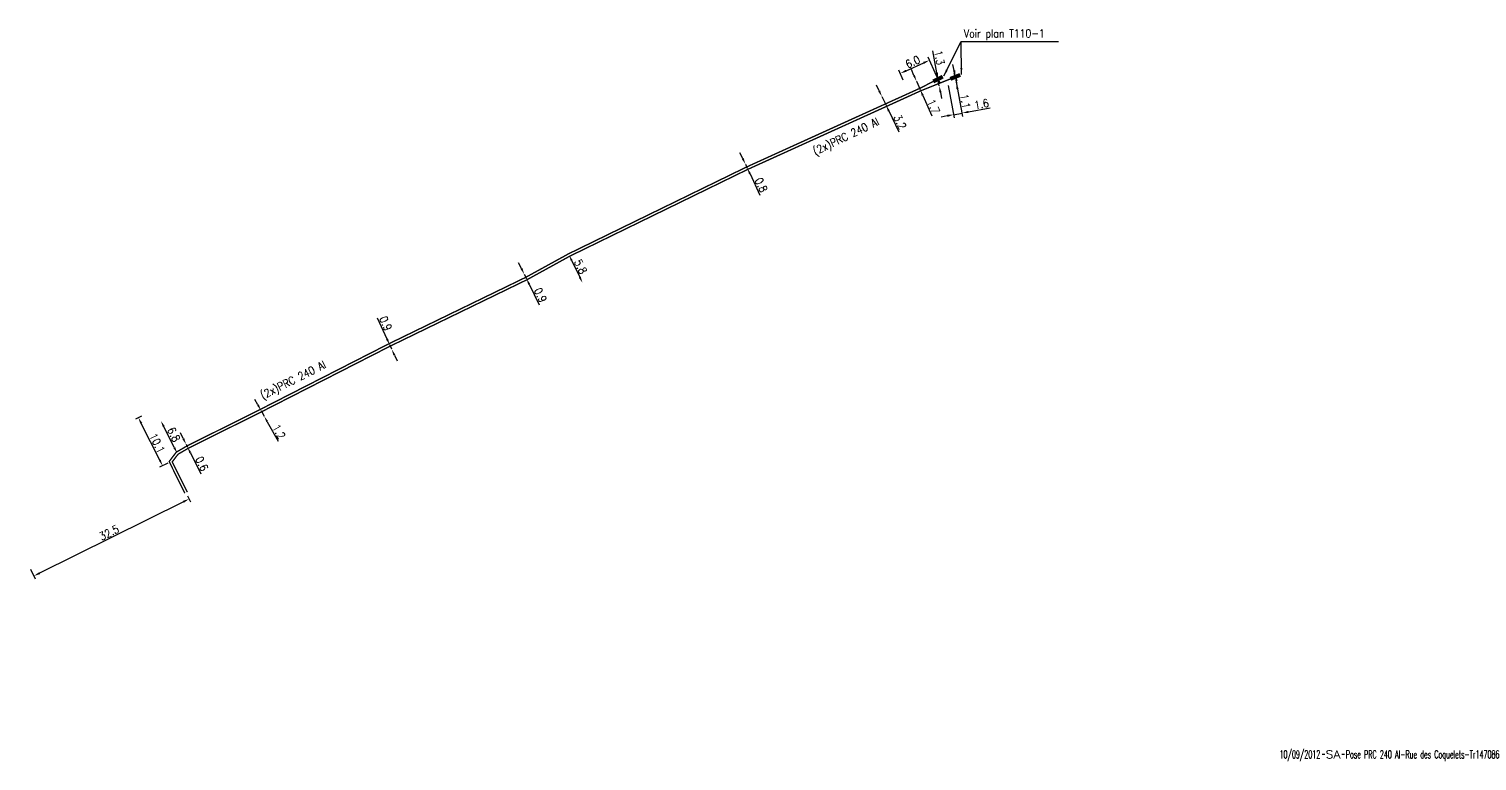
# Model space of a CAD drawing. Header units: millimetres. Extents: x 146000 to 146986, y 142991 to 144001.
# Drawn here: x 146714.6 to 146986.1, y 143525.6 to 143662.8 of the extents above; entities that cross this region are included whole.
import ezdxf
from ezdxf.enums import TextEntityAlignment as Align

# ---------------------------------------------------------------- set-up
doc = ezdxf.new("R2010")
doc.units = ezdxf.units.MM
doc.header["$PDMODE"] = 34
doc.layers.get('0').update_dxf_attribs({"linetype": 'CONTINUOUS'})
doc.layers.get('Defpoints').update_dxf_attribs({"linetype": 'CONTINUOUS'})
for name, color, linetype in [('M_130', 3, 'M_ST_15'), ('M_300', 7, 'CONTINUOUS'), ('M_910', 7, 'CONTINUOUS')]:
    doc.layers.add(name, color=color, linetype=linetype)
doc.styles.add('M_ROMANS', font='ROMANS.shx', dxfattribs={"width": 0.75})
doc.styles.get("Standard").update_dxf_attribs({"font": 'romans.shx', "width": 0.85})
doc.linetypes.add('M_ST_15', pattern='A,5,-0.3,["XX",Standard,S=1,R=0,X=0,Y=-0.5],-2.5', length=7.8)
doc.dimstyles.get("Standard").update_dxf_attribs({"dimtxt": 1.5, "dimasz": 1.2, "dimexe": 0.625, "dimexo": 0.625, "dimgap": 0.25, "dimtad": 1, "dimdec": 1, "dimzin": 0, "dimdsep": 46, "dimtxsty": 'Standard', "dimcen": -0.5, "dimadec": 0, "dimazin": 0, "dimtfac": 1, "dimtdec": 1, "dimtmove": 0, "dimatfit": 3, "dimfxl": 0, "dimtolj": 1, "dimtzin": 0, "dimarcsym": 0})

# ---------------------------------------------------------------- blocks, each defined once
blk = doc.blocks.new('*D162')
at = {"layer": 'Defpoints', "color": 0, "linetype": 'Continuous', "transparency": 16777216}
for p in [(146758.11, 143591.3), (146758.7, 143590.25), (146758.7, 143590.25)]:
    blk.add_point(p, dxfattribs=at)
at = {"layer": 'M_130', "color": 0, "linetype": 'Continuous', "lineweight": -2, "transparency": 16777216}
for p, q in [((146757.53, 143592.35), (146756.94, 143593.4)), ((146758.11, 143591.3), (146758.7, 143590.25)), ((146759.28, 143589.2), (146761.32, 143585.54))]:
    blk.add_line(p, q, dxfattribs=at)
at = {"layer": 'M_130', "color": 0, "linetype": 'Continuous', "transparency": 16777216}
for points in [[(146757.7, 143592.45), (146757.35, 143592.25), (146758.11, 143591.3)], [(146759.46, 143589.3), (146759.11, 143589.11), (146758.7, 143590.25)]]:
    blk.add_solid(points, dxfattribs=at)
at = {"layer": 'M_130', "color": 0, "linetype": 'Continuous', "transparency": 16777216, "insert": (146761.47, 143587.34), "char_height": 1.5, "attachment_point": 5, "rotation": 299.1358}
blk.add_mtext('\\A1;1.2', dxfattribs=at)
blk = doc.blocks.new('*D163')
at = {"layer": 'Defpoints', "color": 0, "linetype": 'Continuous', "transparency": 16777216}
for p in [(146782.24, 143603.6), (146782.61, 143602.79), (146782.61, 143602.79)]:
    blk.add_point(p, dxfattribs=at)
at = {"layer": 'M_130', "color": 0, "linetype": 'Continuous', "lineweight": -2, "transparency": 16777216}
for p, q in [((146781.73, 143604.69), (146779.93, 143608.61)), ((146782.61, 143602.79), (146782.24, 143603.6)), ((146783.11, 143601.7), (146783.61, 143600.6))]:
    blk.add_line(p, q, dxfattribs=at)
at = {"layer": 'M_130', "color": 0, "linetype": 'Continuous', "transparency": 16777216}
for points in [[(146781.92, 143604.78), (146781.55, 143604.61), (146782.24, 143603.6)], [(146783.29, 143601.78), (146782.93, 143601.61), (146782.61, 143602.79)]]:
    blk.add_solid(points, dxfattribs=at)
at = {"layer": 'M_130', "color": 0, "linetype": 'Continuous', "transparency": 16777216, "insert": (146781.49, 143607.61), "char_height": 1.5, "attachment_point": 5, "rotation": 294.6904}
blk.add_mtext('\\A1;0.9', dxfattribs=at)
blk = doc.blocks.new('*D164')
at = {"layer": 'Defpoints', "color": 0, "linetype": 'Continuous', "transparency": 16777216}
for p in [(146815.86, 143620.43), (146818.38, 143615.21), (146818.38, 143615.21)]:
    blk.add_point(p, dxfattribs=at)
at = {"layer": 'M_130', "color": 0, "linetype": 'Continuous', "lineweight": -2, "transparency": 16777216}
blk.add_line((146816.38, 143619.35), (146817.86, 143616.29), dxfattribs=at)
at = {"layer": 'M_130', "color": 0, "linetype": 'Continuous', "transparency": 16777216}
for points in [[(146816.56, 143619.44), (146816.2, 143619.27), (146815.86, 143620.43)], [(146818.04, 143616.38), (146817.68, 143616.2), (146818.38, 143615.21)]]:
    blk.add_solid(points, dxfattribs=at)
at = {"layer": 'M_130', "color": 0, "linetype": 'Continuous', "transparency": 16777216, "insert": (146818.02, 143618.26), "char_height": 1.5, "attachment_point": 5, "rotation": 295.7531}
blk.add_mtext('\\A1;5.8', dxfattribs=at)
blk = doc.blocks.new('GIS_MODF')
at = {"color": 0, "linetype": 'Continuous', "flags": 128}
for points in [[(-2.18, -0.01), (-1.68, -0.01)], [(1.52, -0.01), (2.02, -0.01)]]:
    blk.add_lwpolyline(points, dxfattribs=at)
at = {"color": 0, "linetype": 'Continuous', "width": 0.5}
blk.add_attdef('DATE', text='', height=1.5, dxfattribs=at).set_placement((-2.5, -0.8), align=Align.RIGHT)
at = {"color": 0, "linetype": 'Continuous', "width": 1.771291}
blk.add_attdef('USER', text='', height=1.5, dxfattribs=at).set_placement((-1.51, -0.8), (1.28, -0.8), align=Align.FIT)
at = {"color": 0, "linetype": 'Continuous', "width": 0.5}
blk.add_attdef('DESC', (2.29, -0.8), '', height=1.5, dxfattribs=at)
blk = doc.blocks.new('*D166')
at = {"layer": 'Defpoints', "color": 0, "linetype": 'Continuous', "transparency": 16777216}
for p in [(146744.06, 143575.91), (146714.61, 143562.15), (146715.52, 143560.31)]:
    blk.add_point(p, dxfattribs=at)
at = {"layer": 'M_130', "color": 0, "linetype": 'Continuous', "lineweight": -2, "transparency": 16777216}
for p, q in [((146744.34, 143575.35), (146744.92, 143574.18)), ((146743.56, 143574.21), (146716.6, 143560.84)), ((146714.89, 143561.59), (146715.8, 143559.75))]:
    blk.add_line(p, q, dxfattribs=at)
at = {"layer": 'M_130', "color": 0, "linetype": 'Continuous', "transparency": 16777216}
for points in [[(146743.48, 143574.39), (146743.65, 143574.03), (146744.64, 143574.74)], [(146716.51, 143561.02), (146716.69, 143560.66), (146715.52, 143560.31)]]:
    blk.add_solid(points, dxfattribs=at)
at = {"layer": 'M_130', "color": 0, "linetype": 'Continuous', "transparency": 16777216, "insert": (146729.64, 143568.42), "char_height": 1.5, "attachment_point": 5, "rotation": 26.3751}
blk.add_mtext('\\A1;32.5', dxfattribs=at)
blk = doc.blocks.new('*D167')
at = {"layer": 'Defpoints', "color": 0, "linetype": 'Continuous', "transparency": 16777216}
for p in [(146807.46, 143616.84), (146807.86, 143616.04), (146807.86, 143616.04)]:
    blk.add_point(p, dxfattribs=at)
at = {"layer": 'M_130', "color": 0, "linetype": 'Continuous', "lineweight": -2, "transparency": 16777216}
for p, q in [((146806.93, 143617.92), (146806.4, 143619)), ((146807.46, 143616.84), (146807.86, 143616.04)), ((146808.39, 143614.96), (146810.28, 143611.09))]:
    blk.add_line(p, q, dxfattribs=at)
at = {"layer": 'M_130', "color": 0, "linetype": 'Continuous', "transparency": 16777216}
for points in [[(146807.11, 143618.01), (146806.75, 143617.83), (146807.46, 143616.84)], [(146808.56, 143615.05), (146808.21, 143614.87), (146807.86, 143616.04)]]:
    blk.add_solid(points, dxfattribs=at)
at = {"layer": 'M_130', "color": 0, "linetype": 'Continuous', "transparency": 16777216, "insert": (146810.5, 143612.93), "char_height": 1.5, "attachment_point": 5, "rotation": 296.1451}
blk.add_mtext('\\A1;0.9', dxfattribs=at)
blk = doc.blocks.new('*D168')
at = {"layer": 'Defpoints', "color": 0, "linetype": 'Continuous', "transparency": 16777216}
for p in [(146848.92, 143637.44), (146848.92, 143637.44), (146849.26, 143636.72)]:
    blk.add_point(p, dxfattribs=at)
at = {"layer": 'M_130', "color": 0, "linetype": 'Continuous', "lineweight": -2, "transparency": 16777216}
for p, q in [((146848.41, 143638.52), (146847.89, 143639.61)), ((146848.92, 143637.44), (146849.26, 143636.72)), ((146849.78, 143635.63), (146851.65, 143631.68))]:
    blk.add_line(p, q, dxfattribs=at)
at = {"layer": 'M_130', "color": 0, "linetype": 'Continuous', "transparency": 16777216}
for points in [[(146848.59, 143638.61), (146848.23, 143638.44), (146848.92, 143637.44)], [(146849.96, 143635.72), (146849.6, 143635.55), (146849.26, 143636.72)]]:
    blk.add_solid(points, dxfattribs=at)
at = {"layer": 'M_130', "color": 0, "linetype": 'Continuous', "transparency": 16777216, "insert": (146851.88, 143633.55), "char_height": 1.5, "attachment_point": 5, "rotation": 295.3901}
blk.add_mtext('\\A1;0.8', dxfattribs=at)
blk = doc.blocks.new('*D169')
at = {"layer": 'Defpoints', "color": 0, "linetype": 'Continuous', "transparency": 16777216}
for p in [(146881, 143652.98), (146881, 143652.98), (146881.69, 143651.43)]:
    blk.add_point(p, dxfattribs=at)
at = {"layer": 'M_130', "color": 0, "linetype": 'Continuous', "lineweight": -2, "transparency": 16777216}
for p, q in [((146880.52, 143654.08), (146880.04, 143655.18)), ((146881, 143652.98), (146881.69, 143651.43)), ((146882.17, 143650.33), (146883.86, 143646.5))]:
    blk.add_line(p, q, dxfattribs=at)
at = {"layer": 'M_130', "color": 0, "linetype": 'Continuous', "transparency": 16777216}
for points in [[(146880.7, 143654.16), (146880.34, 143654), (146881, 143652.98)], [(146882.36, 143650.41), (146881.99, 143650.25), (146881.69, 143651.43)]]:
    blk.add_solid(points, dxfattribs=at)
at = {"layer": 'M_130', "color": 0, "linetype": 'Continuous', "transparency": 16777216, "insert": (146884.18, 143648.27), "char_height": 1.5, "attachment_point": 5, "rotation": 293.798}
blk.add_mtext('\\A1;1.7', dxfattribs=at)
blk = doc.blocks.new('*D170')
at = {"layer": 'Defpoints', "color": 0, "linetype": 'Continuous', "transparency": 16777216}
for p in [(146874.51, 143650.11), (146874.51, 143650.11), (146875.28, 143648.52)]:
    blk.add_point(p, dxfattribs=at)
at = {"layer": 'M_130', "color": 0, "linetype": 'Continuous', "lineweight": -2, "transparency": 16777216}
for p, q in [((146873.99, 143651.2), (146873.47, 143652.28)), ((146874.51, 143650.11), (146875.28, 143648.52)), ((146875.79, 143647.44), (146877.69, 143643.5))]:
    blk.add_line(p, q, dxfattribs=at)
at = {"layer": 'M_130', "color": 0, "linetype": 'Continuous', "transparency": 16777216}
for points in [[(146874.17, 143651.28), (146873.81, 143651.11), (146874.51, 143650.11)], [(146875.98, 143647.52), (146875.61, 143647.35), (146875.28, 143648.52)]]:
    blk.add_solid(points, dxfattribs=at)
at = {"layer": 'M_130', "color": 0, "linetype": 'Continuous', "transparency": 16777216, "insert": (146877.9, 143645.36), "char_height": 1.5, "attachment_point": 5, "rotation": 295.6348}
blk.add_mtext('\\A1;3.2', dxfattribs=at)
blk = doc.blocks.new('*D171')
at = {"layer": 'Defpoints', "color": 0, "linetype": 'Continuous', "transparency": 16777216}
for p in [(146735.12, 143589.98), (146736.24, 143590.54), (146741.18, 143581.72)]:
    blk.add_point(p, dxfattribs=at)
at = {"layer": 'M_130', "color": 0, "linetype": 'Continuous', "lineweight": -2, "transparency": 16777216}
for p, q in [((146735.68, 143590.26), (146734.56, 143589.69)), ((146739.12, 143582.02), (146735.66, 143588.9)), ((146740.62, 143581.44), (146739.1, 143580.67))]:
    blk.add_line(p, q, dxfattribs=at)
at = {"layer": 'M_130', "color": 0, "linetype": 'Continuous', "transparency": 16777216}
for points in [[(146735.84, 143588.99), (146735.48, 143588.81), (146735.12, 143589.98)], [(146739.3, 143582.11), (146738.94, 143581.93), (146739.66, 143580.95)]]:
    blk.add_solid(points, dxfattribs=at)
at = {"layer": 'M_130', "color": 0, "linetype": 'Continuous', "transparency": 16777216, "insert": (146738.64, 143585.2), "char_height": 1.5, "attachment_point": 5, "rotation": 296.6634}
blk.add_mtext('\\A1;10.1', dxfattribs=at)
blk = doc.blocks.new('*D172')
at = {"layer": 'Defpoints', "color": 0, "linetype": 'Continuous', "transparency": 16777216}
for p in [(146739.34, 143589.38), (146739.34, 143589.38), (146742.39, 143583.31)]:
    blk.add_point(p, dxfattribs=at)
at = {"layer": 'M_130', "color": 0, "linetype": 'Continuous', "lineweight": -2, "transparency": 16777216}
blk.add_line((146741.85, 143584.38), (146739.87, 143588.31), dxfattribs=at)
at = {"layer": 'M_130', "color": 0, "linetype": 'Continuous', "transparency": 16777216}
for points in [[(146740.05, 143588.4), (146739.7, 143588.22), (146739.34, 143589.38)], [(146742.03, 143584.47), (146741.67, 143584.29), (146742.39, 143583.31)]]:
    blk.add_solid(points, dxfattribs=at)
at = {"layer": 'M_130', "color": 0, "linetype": 'Continuous', "transparency": 16777216, "insert": (146741.76, 143586.8), "char_height": 1.5, "attachment_point": 5, "rotation": 296.6634}
blk.add_mtext('\\A1;6.8', dxfattribs=at)
blk = doc.blocks.new('*D173')
at = {"layer": 'Defpoints', "color": 0, "linetype": 'Continuous', "transparency": 16777216}
for p in [(146744.06, 143584.98), (146744.06, 143584.98), (146744.33, 143584.44)]:
    blk.add_point(p, dxfattribs=at)
at = {"layer": 'M_130', "color": 0, "linetype": 'Continuous', "lineweight": -2, "transparency": 16777216}
for p, q in [((146743.53, 143586.05), (146742.99, 143587.13)), ((146744.06, 143584.98), (146744.33, 143584.44)), ((146744.87, 143583.37), (146746.83, 143579.47))]:
    blk.add_line(p, q, dxfattribs=at)
at = {"layer": 'M_130', "color": 0, "linetype": 'Continuous', "transparency": 16777216}
for points in [[(146743.71, 143586.14), (146743.35, 143585.96), (146744.06, 143584.98)], [(146745.05, 143583.46), (146744.69, 143583.28), (146744.33, 143584.44)]]:
    blk.add_solid(points, dxfattribs=at)
at = {"layer": 'M_130', "color": 0, "linetype": 'Continuous', "transparency": 16777216, "insert": (146747.02, 143581.33), "char_height": 1.5, "attachment_point": 5, "rotation": 296.6634}
blk.add_mtext('\\A1;0.6', dxfattribs=at)
blk = doc.blocks.new('M_300_04')
at = {"color": 0, "linetype": 'Continuous'}
blk.add_line((0, 1.125), (0, -0.375), dxfattribs=at)
blk.add_solid([(-1, 0.75), (-1, 0), (1, 0.75), (1, 0)], dxfattribs=at)
at = {"color": 0, "linetype": 'Continuous', "style": 'M_ROMANS', "width": 0.75, "flags": 3}
for tag, p in [('DEF_LEG', (0, -4.625)), ('DEF_COUP', (0, -7.125)), ('DEF_TYPE', (0, -9.625))]:
    blk.add_attdef(tag, text='', height=1.2, dxfattribs=at).set_placement(p, align=Align.MIDDLE)
blk = doc.blocks.new('*D180')
at = {"layer": 'Defpoints', "color": 0, "linetype": 'Continuous', "transparency": 16777216}
for p in [(146883.43, 143656.93), (146885.02, 143653.41), (146878.78, 143652.65)]:
    blk.add_point(p, dxfattribs=at)
at = {"layer": 'M_300', "color": 0, "linetype": 'Continuous', "lineweight": -2, "transparency": 16777216}
for p, q in [((146879.06, 143654.97), (146882.34, 143656.44)), ((146884.76, 143653.98), (146883.18, 143657.5)), ((146878.52, 143653.22), (146877.71, 143655.04))]:
    blk.add_line(p, q, dxfattribs=at)
at = {"layer": 'M_300', "color": 0, "linetype": 'Continuous', "transparency": 16777216}
for points in [[(146882.26, 143656.62), (146882.42, 143656.26), (146883.43, 143656.93)], [(146878.97, 143655.15), (146879.14, 143654.78), (146877.96, 143654.47)]]:
    blk.add_solid(points, dxfattribs=at)
at = {"layer": 'M_300', "color": 0, "linetype": 'Continuous', "transparency": 16777216, "insert": (146880.29, 143656.62), "char_height": 1.5, "attachment_point": 5, "rotation": 24.1952}
blk.add_mtext('\\A1;6.0', dxfattribs=at)
blk = doc.blocks.new('*D181')
at = {"layer": 'Defpoints', "color": 0, "linetype": 'Continuous', "transparency": 16777216}
for p in [(146885.02, 143653.41), (146885.02, 143653.41), (146885.26, 143652.13)]:
    blk.add_point(p, dxfattribs=at)
at = {"layer": 'M_300', "color": 0, "linetype": 'Continuous', "lineweight": -2, "transparency": 16777216}
for p, q in [((146884.8, 143654.59), (146884.03, 143658.71)), ((146885.26, 143652.13), (146885.02, 143653.41)), ((146885.48, 143650.95), (146885.7, 143649.77))]:
    blk.add_line(p, q, dxfattribs=at)
at = {"layer": 'M_300', "color": 0, "linetype": 'Continuous', "transparency": 16777216}
for points in [[(146885, 143654.62), (146884.6, 143654.55), (146885.02, 143653.41)], [(146885.67, 143650.99), (146885.28, 143650.91), (146885.26, 143652.13)]]:
    blk.add_solid(points, dxfattribs=at)
at = {"layer": 'M_300', "color": 0, "linetype": 'Continuous', "transparency": 16777216, "insert": (146885.29, 143657.42), "char_height": 1.5, "attachment_point": 5, "rotation": 280.5367}
blk.add_mtext('\\A1;1.3', dxfattribs=at)
blk = doc.blocks.new('*D182')
at = {"layer": 'Defpoints', "color": 0, "linetype": 'Continuous', "transparency": 16777216}
for p in [(146888.26, 143653.8), (146886.82, 143652.82), (146887.95, 143646.73)]:
    blk.add_point(p, dxfattribs=at)
at = {"layer": 'M_300', "color": 0, "linetype": 'Continuous', "lineweight": -2, "transparency": 16777216}
for p, q in [((146886.94, 143652.2), (146888.07, 143646.12)), ((146888.38, 143653.19), (146889.64, 143646.41)), ((146890.71, 143647.24), (146894.82, 143648.01)), ((146886.77, 143646.51), (146885.59, 143646.29)), ((146887.95, 143646.73), (146889.53, 143647.02))]:
    blk.add_line(p, q, dxfattribs=at)
at = {"layer": 'M_300', "color": 0, "linetype": 'Continuous', "transparency": 16777216}
for points in [[(146886.74, 143646.71), (146886.81, 143646.31), (146887.95, 143646.73)], [(146890.67, 143647.44), (146890.74, 143647.05), (146889.53, 143647.02)]]:
    blk.add_solid(points, dxfattribs=at)
at = {"layer": 'M_300', "color": 0, "linetype": 'Continuous', "transparency": 16777216, "insert": (146893.17, 143648.72), "char_height": 1.5, "attachment_point": 5, "rotation": 10.5367}
blk.add_mtext('\\A1;1.6', dxfattribs=at)
blk = doc.blocks.new('*D183')
at = {"layer": 'Defpoints', "color": 0, "linetype": 'Continuous', "transparency": 16777216}
for p in [(146888.26, 143653.8), (146888.26, 143653.8), (146888.47, 143652.72)]:
    blk.add_point(p, dxfattribs=at)
at = {"layer": 'M_300', "color": 0, "linetype": 'Continuous', "lineweight": -2, "transparency": 16777216}
for p, q in [((146888.05, 143654.98), (146887.83, 143656.16)), ((146888.26, 143653.8), (146888.47, 143652.72)), ((146888.69, 143651.54), (146889.39, 143647.78))]:
    blk.add_line(p, q, dxfattribs=at)
at = {"layer": 'M_300', "color": 0, "linetype": 'Continuous', "transparency": 16777216}
for points in [[(146888.24, 143655.02), (146887.85, 143654.95), (146888.26, 143653.8)], [(146888.88, 143651.57), (146888.49, 143651.5), (146888.47, 143652.72)]]:
    blk.add_solid(points, dxfattribs=at)
at = {"layer": 'M_300', "color": 0, "linetype": 'Continuous', "transparency": 16777216, "insert": (146890.13, 143649.25), "char_height": 1.5, "attachment_point": 5, "rotation": 280.5367}
blk.add_mtext('\\A1;1.1', dxfattribs=at)

msp = doc.modelspace()

# ---------------------------------------------------------------- linework, layer by layer
at = {"layer": 'M_130', "flags": 128}
for points in [[(146887.34, 143653.43, 0.25, 0.25, 0), (146887.34, 143653.43, 0.25, 0.25, 0), (146881.78, 143651.2, 0.25, 0.25, 0.067817), (146881.78, 143651.2, 0.25, 0.25, 0), (146875.38, 143648.29, 0.25, 0.25, 0), (146849.37, 143636.49, 0.25, 0.25, 0), (146815.97, 143620.21, 0.25, 0.25, 0), (146807.97, 143615.81, 0.25, 0.25, 0), (146782.35, 143603.38, 0.25, 0.25, 0), (146758.23, 143591.08, 0.25, 0.25, 0), (146758.23, 143591.08, 0.25, 0.25, 0), (146758.23, 143591.08, 0.25, 0.25, 0), (146744.45, 143584.22, 0.25, 0.25, 0), (146742.56, 143583.12, 0.25, 0.25, 0), (146741.47, 143581.69, 0.25, 0.25, 0), (146744.29, 143576.02, 0, 0, 0)], [(146884.13, 143652.95, 0.25, 0.25, 0), (146881.6, 143651.66, 0.25, 0.25, 0.874193), (146881.6, 143651.66, 0.25, 0.25, 0), (146875.17, 143648.75, 0.25, 0.25, 0), (146849.16, 143636.94, 0.25, 0.25, 0), (146815.74, 143620.65, 0.25, 0.25, 0), (146807.74, 143616.26, 0.25, 0.25, 0), (146782.12, 143603.83, 0.25, 0.25, 0), (146757.99, 143591.52, 0.25, 0.25, 0), (146757.99, 143591.52, 0.25, 0.25, 0), (146757.99, 143591.52, 0.25, 0.25, 0), (146744.22, 143584.66, 0.25, 0.25, 0), (146742.22, 143583.5, 0.25, 0.25, 0), (146740.89, 143581.74, 0.25, 0.25, 0), (146743.84, 143575.8, 0, 0, 0)]]:
    msp.add_lwpolyline(points, format="xyseb", dxfattribs=at)

# ---------------------------------------------------------------- block references
at = {"layer": 'M_300'}
for p, rotation in [((146885.19, 143653.07), 27.03507754490377), ((146888.4, 143653.46), 21.92296348773242)]:
    msp.add_blockref('M_300_04', p, dxfattribs=dict(at, rotation=rotation))
at = {"layer": 'M_910'}
ref = msp.add_blockref('GIS_MODF', (146959.19, 143526.94), dxfattribs=at)
ref.add_attrib('DATE', '10/09/2012', dxfattribs={"layer": '0', "color": 0, "linetype": 'Continuous', "height": 1.5, "width": 0.5}).set_placement((146956.69, 143526.14), align=Align.RIGHT)
ref.add_attrib('USER', 'SA', dxfattribs={"layer": '0', "color": 0, "linetype": 'Continuous', "height": 1.5, "width": 1.0532}).set_placement((146957.69, 143526.14), (146960.47, 143526.14), align=Align.FIT)
ref.add_attrib('DESC', 'Pose PRC 240 Al-Rue des Coquelets-Tr147086', (146961.48, 143526.14), dxfattribs={"layer": '0', "color": 0, "linetype": 'Continuous', "height": 1.5, "width": 0.5})

# ---------------------------------------------------------------- texts
at = {"layer": 'M_130', "linetype": 'Continuous', "width": 0.85}
for rotation, p in [(25.6348, (146867.81, 143642.58)), (26.6933, (146764.18, 143596.95))]:
    msp.add_text('(2x)PRC 240 Al', height=1.5, rotation=rotation, dxfattribs=at).set_placement(p, align=Align.MIDDLE)
at = {"layer": 'M_300', "linetype": 'Continuous', "insert": (146889.89, 143660.71), "char_height": 1.5, "attachment_point": 7}
msp.add_mtext('\\A1;Voir plan T110-1', dxfattribs=at)

# ---------------------------------------------------------------- dimensions: what is measured, and where the dimension line sits
at = {"layer": 'M_130', "linetype": 'Continuous'}
for base, p1, p2, angle, picture, middle in [((146881, 143652.98), (146881.69, 143651.43), (146881, 143652.98), 293.798, '*D169', (146883.26, 143647.87)), ((146848.92, 143637.44), (146849.26, 143636.72), (146848.92, 143637.44), 295.3901, '*D168', (146850.97, 143633.12)), ((146807.86, 143616.04), (146807.46, 143616.84), (146807.86, 143616.04), 116.1451, '*D167', (146809.6, 143612.48)), ((146818.38, 143615.21), (146815.86, 143620.43), (146818.38, 143615.21), 115.7531, '*D164', (146817.12, 143617.82)), ((146782.61, 143602.79), (146782.24, 143603.6), (146782.61, 143602.79), 114.6904, '*D163', (146780.58, 143607.2)), ((146758.7, 143590.25), (146758.11, 143591.3), (146758.7, 143590.25), 119.1358, '*D162', (146760.59, 143586.85)), ((146735.12, 143589.98), (146741.18, 143581.72), (146736.24, 143590.54), 296.6634, '*D171', (146737.75, 143584.75)), ((146739.34, 143589.38), (146742.39, 143583.31), (146739.34, 143589.38), 296.6634, '*D172', (146740.86, 143586.35)), ((146744.06, 143584.98), (146744.33, 143584.44), (146744.06, 143584.98), 296.6634, '*D173', (146746.12, 143580.88)), ((146715.52, 143560.31), (146744.06, 143575.91), (146714.61, 143562.15), 26.3751, '*D166', (146730.08, 143567.53))]:
    dim = msp.add_linear_dim(base=base, p1=p1, p2=p2, angle=angle, dimstyle='Standard', dxfattribs=at)
    dim.commit()
    dim.dimension.update_dxf_attribs({"geometry": picture, "text_midpoint": middle, "dimtype": 160})
dim = msp.add_linear_dim(base=(146874.51, 143650.11), p1=(146875.28, 143648.52), p2=(146874.51, 143650.11), angle=295.6348, text='3.2', dimstyle='Standard', dxfattribs=at)
dim.commit()
dim.dimension.update_dxf_attribs({"geometry": '*D170', "text_midpoint": (146877, 143644.92), "dimtype": 160})
at = {"layer": 'M_300', "linetype": 'Continuous'}
for base, p1, p2, angle, picture, middle in [((146885.02, 143653.41), (146885.26, 143652.13), (146885.02, 143653.41), 280.5367, '*D181', (146884.31, 143657.24)), ((146883.43, 143656.93), (146878.78, 143652.65), (146885.02, 143653.41), 204.1952, '*D180', (146880.7, 143655.7)), ((146888.26, 143653.8), (146888.47, 143652.72), (146888.26, 143653.8), 280.5367, '*D183', (146889.15, 143649.07)), ((146887.95, 143646.73), (146888.26, 143653.8), (146886.82, 143652.82), 10.5367, '*D182', (146893.36, 143647.74))]:
    dim = msp.add_linear_dim(base=base, p1=p1, p2=p2, angle=angle, dimstyle='Standard', dxfattribs=at)
    dim.commit()
    dim.dimension.update_dxf_attribs({"geometry": picture, "text_midpoint": middle, "dimtype": 160})

# ---------------------------------------------------------------- leaders
msp.add_leader([(146886.13, 143653.98), (146889.35, 143660.46)], dimstyle='Standard', dxfattribs=at)
at = {"layer": 'M_300', "linetype": 'Continuous', "annotation_type": 0, "has_hookline": 1, "hookline_direction": 0, "text_width": 16.82}
msp.add_leader([(146889.42, 143654.27), (146889.35, 143660.46), (146890.55, 143660.46)], dimstyle='Standard', dxfattribs=at)

doc.saveas('drawing.dxf')
